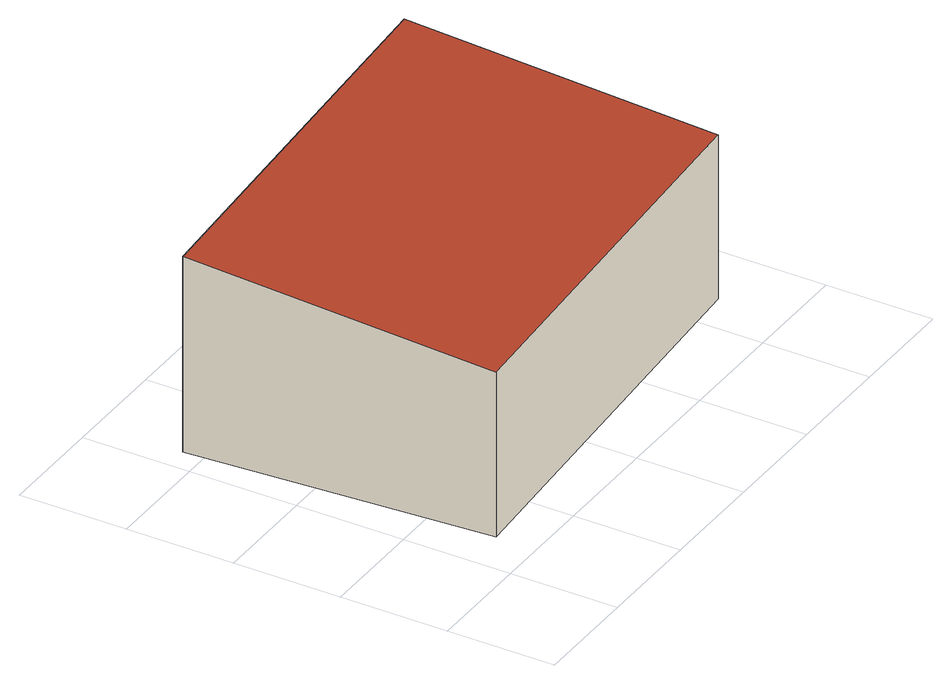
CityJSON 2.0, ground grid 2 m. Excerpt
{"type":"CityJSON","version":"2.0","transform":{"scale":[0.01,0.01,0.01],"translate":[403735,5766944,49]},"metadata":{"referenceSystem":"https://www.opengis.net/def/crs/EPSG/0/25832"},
"CityObjects":{
"building1":{"type":"Building","attributes":{"Gemeindeschluessel":"05515000","Geometrietyp2DReferenz":"3000","function":"51009_1610","roofType":"2100","measuredHeight":3.73},"geometry":[{"type":"Solid","lod":"2","boundaries":[[[[0,1,2,3]],[[4,5,1,0]],[[6,7,5,4]],[[3,2,7,6]],[[4,0,3,6]],[[1,5,7,2]]]],"semantics":{"surfaces":[{"type":"WallSurface"},{"type":"RoofSurface"},{"type":"GroundSurface"}],"values":[[0,0,0,0,1,2]]}}]}
},
"vertices":[
[46,639,374],[46,639,1],[84,76,1],[84,76,315],[839,693,374],[839,693,1],[877,129,315],[877,129,1]
]}
